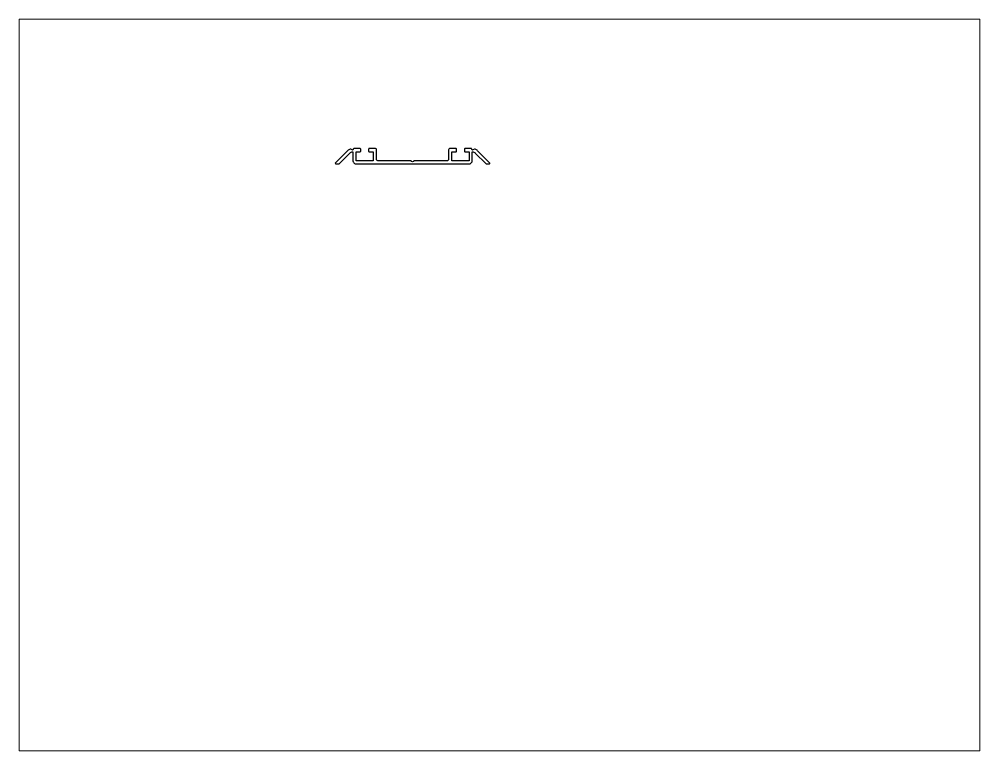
# Paper-space layout 'Layout1' of a CAD drawing. Extents: x 27 to 240, y 20 to 183.
# The model-space entities are those that its viewports show. They can reach past a viewport. Long polylines and large blocks are cut down to what shows.
import ezdxf

# ---------------------------------------------------------------- set-up
doc = ezdxf.new("R2010")
doc.units = 0
doc.header["$LTSCALE"] = 15
doc.layers.get('0').update_dxf_attribs({"linetype": 'CONTINUOUS'})
doc.layers.add('ZARYS', color=7, linetype='CONTINUOUS')

msp = doc.modelspace()

# ---------------------------------------------------------------- linework, layer by layer
at = {"layer": 'ZARYS'}
msp.add_lwpolyline([(155.09, 220.39), (141.59, 220.39, -0.414214), (141.09, 220.89), (141.09, 224.79, 0.414214), (140.59, 225.29), (138.19, 225.29, 0.414214), (137.89, 224.99), (137.89, 224.29, 0.414214), (138.19, 223.99), (139.79, 223.99), (139.79, 220.39), (132.89, 220.39), (132.89, 223.99), (134.49, 223.99, 0.414214), (134.79, 224.29), (134.79, 224.99, 0.414214), (134.49, 225.29), (132.09, 225.29, 0.416905), (131.79, 224.99, -0.57735), (131.34, 224.73), (130.76, 225.07, 0.228395), (130.5, 225.08, 0.103069), (129.47, 224.41), (124.66, 219.6, 0.668179), (124.88, 219.09), (125.87, 219.09, 0.198912), (126.08, 219.18), (130.39, 223.49, -0.198912), (131.59, 223.99), (131.59, 220.59, 0.414214), (133.09, 219.09), (178.09, 219.09, 0.414214), (179.59, 220.59), (179.59, 223.99, -0.198912), (180.8, 223.49), (185.11, 219.18, 0.198912), (185.32, 219.09), (186.31, 219.09, 0.668179), (186.52, 219.6), (181.72, 224.41, 0.103069), (180.69, 225.08, 0.228395), (180.43, 225.07), (179.85, 224.73, -0.580415), (179.4, 224.99, 0.414214), (179.1, 225.29), (176.69, 225.29, 0.414214), (176.39, 224.99), (176.39, 224.29, 0.414214), (176.69, 223.99), (178.29, 223.99), (178.29, 220.39), (171.39, 220.39), (171.39, 223.99), (172.99, 223.99, 0.414214), (173.29, 224.29), (173.29, 224.99, 0.414214), (172.99, 225.29), (170.59, 225.29, 0.414214), (170.09, 224.79), (170.09, 220.89, -0.414214), (169.59, 220.39), (156.09, 220.39, -1)], format="xyb", close=True, dxfattribs=at)

psp = doc.layouts.get("Layout1")

# ---------------------------------------------------------------- viewports
at = {"layer": '0', "color": 0, "linetype": 'BYBLOCK', "ltscale": 0.05}
psp.add_viewport(center=(133.35, 101.6), size=(213.36, 162.56), view_center_point=(190.51, 130.3), view_height=293.8955, dxfattribs=at)

doc.saveas('drawing.dxf')
